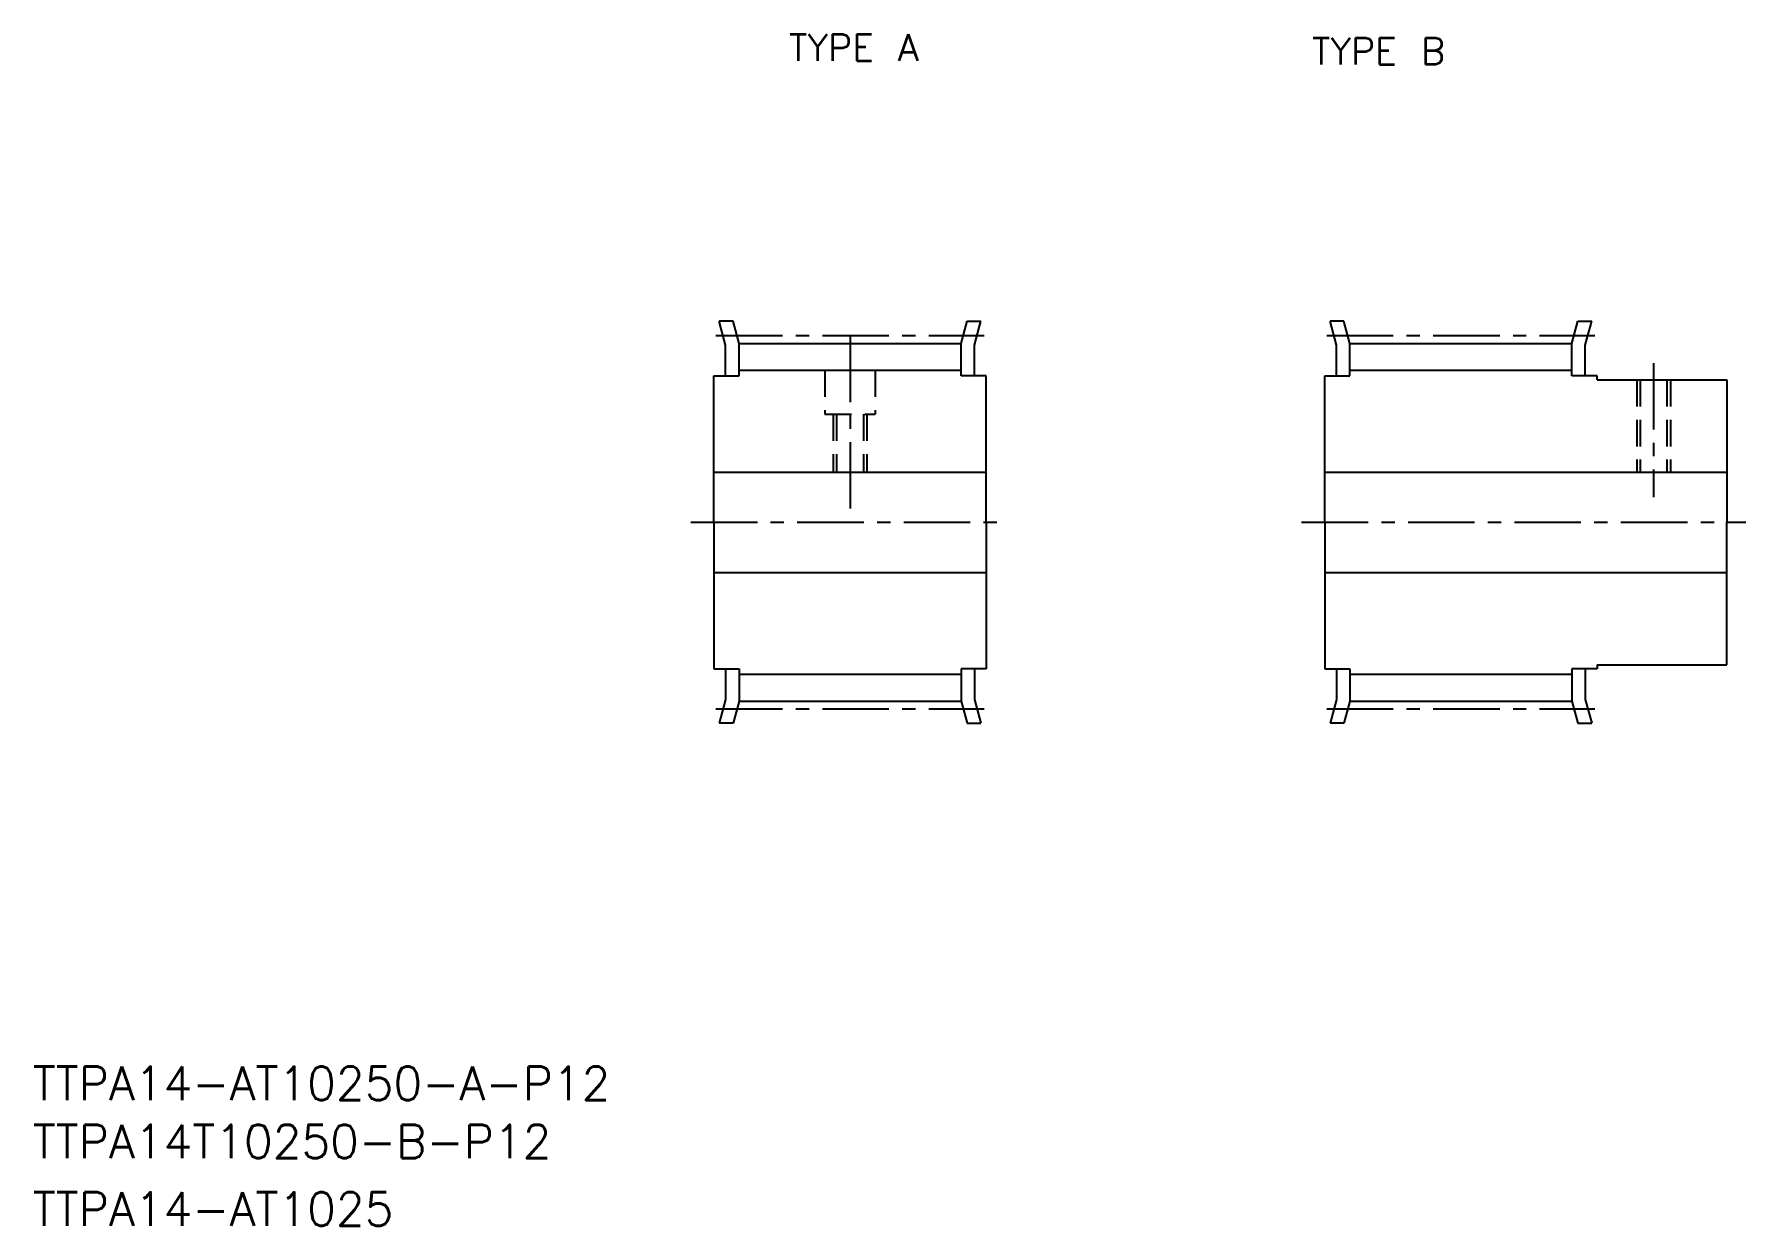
# Model space of a CAD drawing. Extents: x 25 to 229, y 61 to 203.
import ezdxf

# ---------------------------------------------------------------- set-up
doc = ezdxf.new("R2010")
doc.units = 0
doc.header["$LTSCALE"] = 0.25
doc.linetypes.add('CENTER', pattern=[50.8, 31.75, -6.35, 6.35, -6.35])
doc.linetypes.add('DASHED', pattern=[19.05, 12.7, -6.35])
doc.layers.get('0').update_dxf_attribs({"linetype": 'CONTINUOUS'})
doc.layers.add('CENTER', color=1, linetype='CENTER')
doc.styles.get("Standard").update_dxf_attribs({"font": 'txt.shx'})

msp = doc.modelspace()

# ---------------------------------------------------------------- linework, layer by layer
for p, q in [((107.01, 165.97), (106.25, 168.83)), ((107.9, 168.83), (106.25, 168.83)), ((108.61, 166.18), (107.9, 168.83)), ((135.11, 166.18), (135.82, 168.83)), ((135.82, 168.83), (137.48, 168.83)), ((136.71, 165.97), (137.48, 168.83)), ((179.9, 165.97), (179.14, 168.83)), ((180.79, 168.83), (179.14, 168.83)), ((181.5, 166.18), (180.79, 168.83)), ((208, 166.18), (208.71, 168.83)), ((208.71, 168.83), (210.37, 168.83)), ((209.6, 165.97), (210.37, 168.83)), ((107.01, 162.33), (107.01, 165.97)), ((108.61, 162.33), (108.61, 166.18)), ((108.61, 166.18), (135.11, 166.18)), ((135.11, 162.33), (135.11, 166.18)), ((136.71, 162.33), (136.71, 165.97)), ((179.9, 162.33), (179.9, 165.97)), ((181.5, 166.18), (208, 166.18)), ((181.5, 162.33), (181.5, 166.18)), ((208, 162.33), (208, 166.18)), ((209.6, 162.33), (209.6, 165.97)), ((105.61, 144.83), (105.61, 162.33)), ((105.61, 162.33), (108.61, 162.33)), ((108.61, 162.98), (135.11, 162.98)), ((138.11, 162.33), (135.11, 162.33)), ((138.11, 144.83), (138.11, 162.33)), ((178.5, 144.83), (178.5, 162.33)), ((178.5, 162.33), (181.5, 162.33)), ((181.5, 162.98), (208, 162.98)), ((211, 162.33), (208, 162.33)), ((211, 161.83), (211, 162.33)), ((211, 161.83), (226.5, 161.83)), ((226.5, 161.83), (226.5, 144.83)), ((105.61, 150.83), (138.11, 150.83)), ((178.5, 150.83), (226.5, 150.83)), ((105.61, 144.83), (105.61, 127.33)), ((138.11, 144.83), (138.11, 127.33)), ((178.5, 144.83), (178.5, 127.33)), ((226.5, 127.83), (226.5, 144.83)), ((105.61, 138.83), (138.11, 138.83)), ((178.5, 138.83), (226.5, 138.83)), ((105.61, 127.33), (108.61, 127.33)), ((107.01, 127.33), (107.01, 123.69)), ((108.61, 127.33), (108.61, 123.48)), ((108.61, 126.68), (135.11, 126.68)), ((135.11, 127.33), (135.11, 123.48)), ((138.11, 127.33), (135.11, 127.33)), ((136.71, 127.33), (136.71, 123.69)), ((178.5, 127.33), (181.5, 127.33)), ((179.9, 127.33), (179.9, 123.69)), ((181.5, 127.33), (181.5, 123.48)), ((181.5, 126.68), (208, 126.68)), ((208, 127.33), (208, 123.48)), ((211, 127.33), (208, 127.33)), ((209.6, 127.33), (209.6, 123.69)), ((211, 127.83), (226.5, 127.83)), ((211, 127.83), (211, 127.33)), ((107.01, 123.69), (106.25, 120.83)), ((108.61, 123.48), (107.9, 120.83)), ((108.61, 123.48), (135.11, 123.48)), ((135.11, 123.48), (135.82, 120.83)), ((136.71, 123.69), (137.48, 120.83)), ((179.9, 123.69), (179.14, 120.83)), ((181.5, 123.48), (180.79, 120.83)), ((181.5, 123.48), (208, 123.48)), ((208, 123.48), (208.71, 120.83)), ((209.6, 123.69), (210.37, 120.83)), ((107.9, 120.83), (106.25, 120.83)), ((135.82, 120.83), (137.48, 120.83)), ((180.79, 120.83), (179.14, 120.83)), ((208.71, 120.83), (210.37, 120.83))]:
    msp.add_line(p, q)
at = {"color": 3, "linetype": 'DASHED'}
for p, q in [((118.86, 162.98), (118.86, 157.73)), ((124.86, 162.98), (124.86, 157.73)), ((215.75, 161.83), (215.75, 150.83)), ((216.15, 161.83), (216.15, 150.83)), ((219.35, 161.83), (219.35, 150.83)), ((219.75, 161.83), (219.75, 150.83)), ((118.86, 157.73), (124.86, 157.73)), ((119.86, 157.73), (119.86, 150.83)), ((120.26, 157.73), (120.26, 150.83)), ((123.46, 157.73), (123.46, 150.83)), ((123.86, 157.73), (123.86, 150.83))]:
    msp.add_line(p, q, dxfattribs=at)
at = {"layer": 'CENTER'}
for p, q in [((105.86, 167.11), (137.86, 167.11)), ((121.86, 167.11), (121.86, 144.83)), ((178.75, 167.11), (210.75, 167.11)), ((217.75, 163.83), (217.75, 147.83)), ((102.86, 144.83), (140.86, 144.83)), ((175.75, 144.83), (228.75, 144.83)), ((105.86, 122.55), (137.86, 122.55)), ((178.75, 122.55), (210.75, 122.55))]:
    msp.add_line(p, q, dxfattribs=at)

# ---------------------------------------------------------------- texts
for s, height, p in [('TYPE A', 3.2, (114.56, 199.9)), ('TYPE B', 3.2, (176.97, 199.48)), ('TTPA14-AT10250-A-P12', 4, (24.33, 75.84)), ('TTPA14T10250-B-P12', 4, (24.33, 68.91)), ('TTPA14-AT1025', 4, (24.33, 60.84))]:
    msp.add_text(s, height=height).set_placement(p)

doc.saveas('drawing.dxf')
